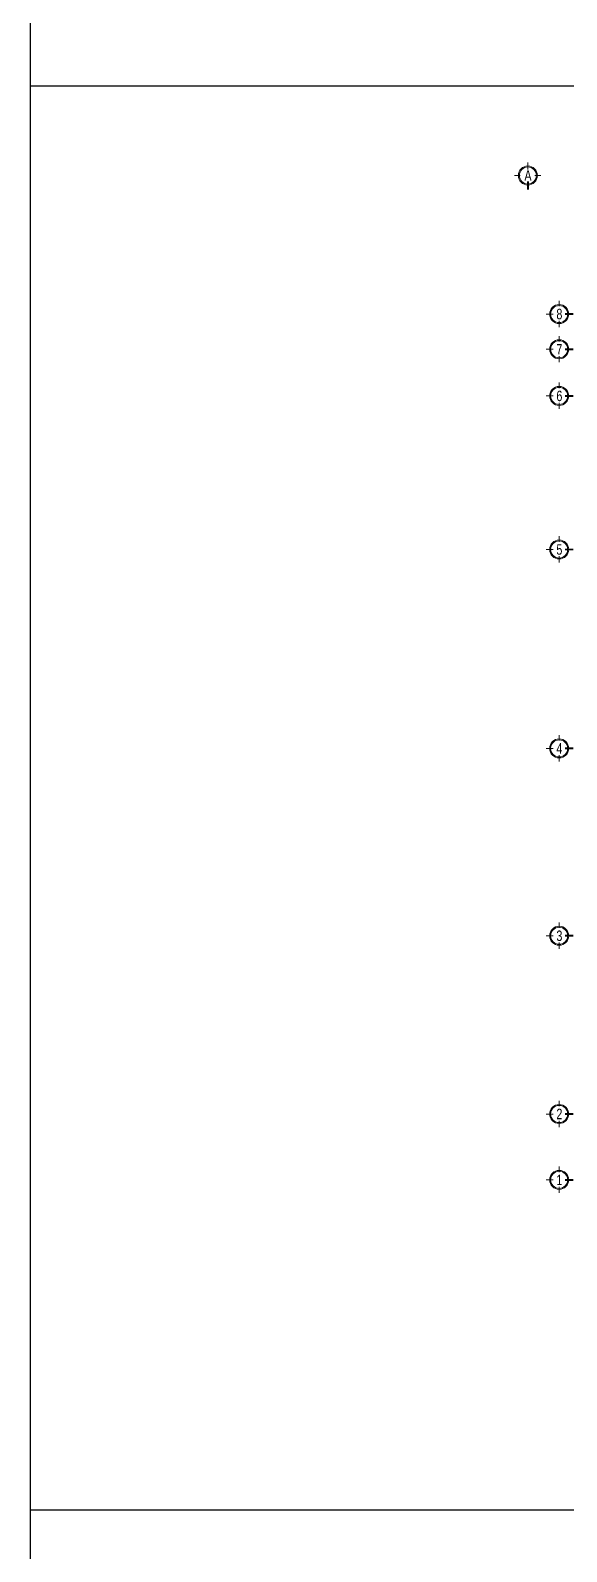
# Model space of a CAD drawing. Header units: inches. Extents: x 283072 to 301462, y 26630 to 62925.
# Drawn here: x 290408 to 290995, y 28420 to 30085 of the extents above; entities that cross this region are included whole.
import ezdxf

# ---------------------------------------------------------------- set-up
doc = ezdxf.new("R2010")
doc.units = ezdxf.units.IN
doc.header["$MEASUREMENT"] = 0
doc.linetypes.add('CENTER2', pattern=[1.125, 0.75, -0.125, 0.125, -0.125])
for name, color, linetype, lineweight in [('Dime.', 7, 'Continuous', 15), ('Dimension.', 7, 'Continuous', 5), ('Grid+Di', 194, 'CENTER2', 15)]:
    doc.layers.add(name, color=color, linetype=linetype, lineweight=lineweight)
doc.styles.add('style4', font='swisscl.ttf')

# ---------------------------------------------------------------- blocks, each defined once
blk = doc.blocks.new('GN')
at = {"layer": 'Grid+Di', "color": 5, "linetype": 'ByBlock', "lineweight": 0}
for points in [[(-6.3, 0), (-13.4, 0)], [(0, 8), (0, 13.6)], [(0, -13.4), (0, -7)]]:
    blk.add_lwpolyline(points, dxfattribs=at)
at = {"layer": 'Grid+Di', "color": 5, "linetype": 'ByBlock', "lineweight": 0, "const_width": 2}
blk.add_lwpolyline([(14.5, 0), (5.9, 0)], dxfattribs=at)
at = {"layer": 'Grid+Di', "color": 5, "linetype": 'ByBlock'}
for radius in [9.76, 8.76]:
    blk.add_circle((0, 0), radius, dxfattribs=at)

msp = doc.modelspace()

# ---------------------------------------------------------------- linework, layer by layer
at = {"layer": 'Dimension.', "color": 6, "linetype": 'ByBlock', "lineweight": 30, "ltscale": 200}
for p, q in [((290407.92011, 26629.57655), (290407.92011, 34061.57655)), ((290407.92011, 30024.07655), (297115.92011, 30024.07655)), ((290407.92011, 28466.07655), (297115.92011, 28466.07655))]:
    msp.add_line(p, q, dxfattribs=at)

# ---------------------------------------------------------------- block references
at = {"layer": 'Dime.', "xscale": -1.066601249971427, "yscale": 1.066601249971427, "zscale": 1.06660125, "rotation": 90}
msp.add_blockref('GN', (290952.23038, 29926.01538), dxfattribs=at)
at = {"layer": 'Dime.', "xscale": 1.066601249971427, "yscale": 1.066601249971427, "zscale": 1.06660125}
for p in [(290986.48832, 29774.41678), (290986.48832, 29735.9022), (290986.48832, 29684.85054), (290986.48832, 29516.85054), (290986.48832, 29299.23511), (290986.48832, 29094.23511), (290986.48832, 28899.21906), (290986.48832, 28827.15655)]:
    msp.add_blockref('GN', p, dxfattribs=at)

# ---------------------------------------------------------------- texts
at = {"layer": 'Dime.', "style": 'style4'}
for s, p in [('A', (290948.46581, 29920.32115, 0.75826)), ('8', (290983.43786, 29768.72254, 0.75826)), ('7', (290983.43786, 29730.20796, 0.75826)), ('6', (290983.43786, 29679.1563, 0.75826)), ('5', (290983.43786, 29511.1563, 0.75826)), ('4', (290983.43786, 29293.54087, 0.75826)), ('3', (290983.43786, 29088.54087, 0.75826)), ('2', (290983.43786, 28893.52482, 0.75826)), ('1', (290983.43786, 28821.46232, 0.75826))]:
    msp.add_text(s, height=11.4075, dxfattribs=at).set_placement(p)

doc.saveas('drawing.dxf')
